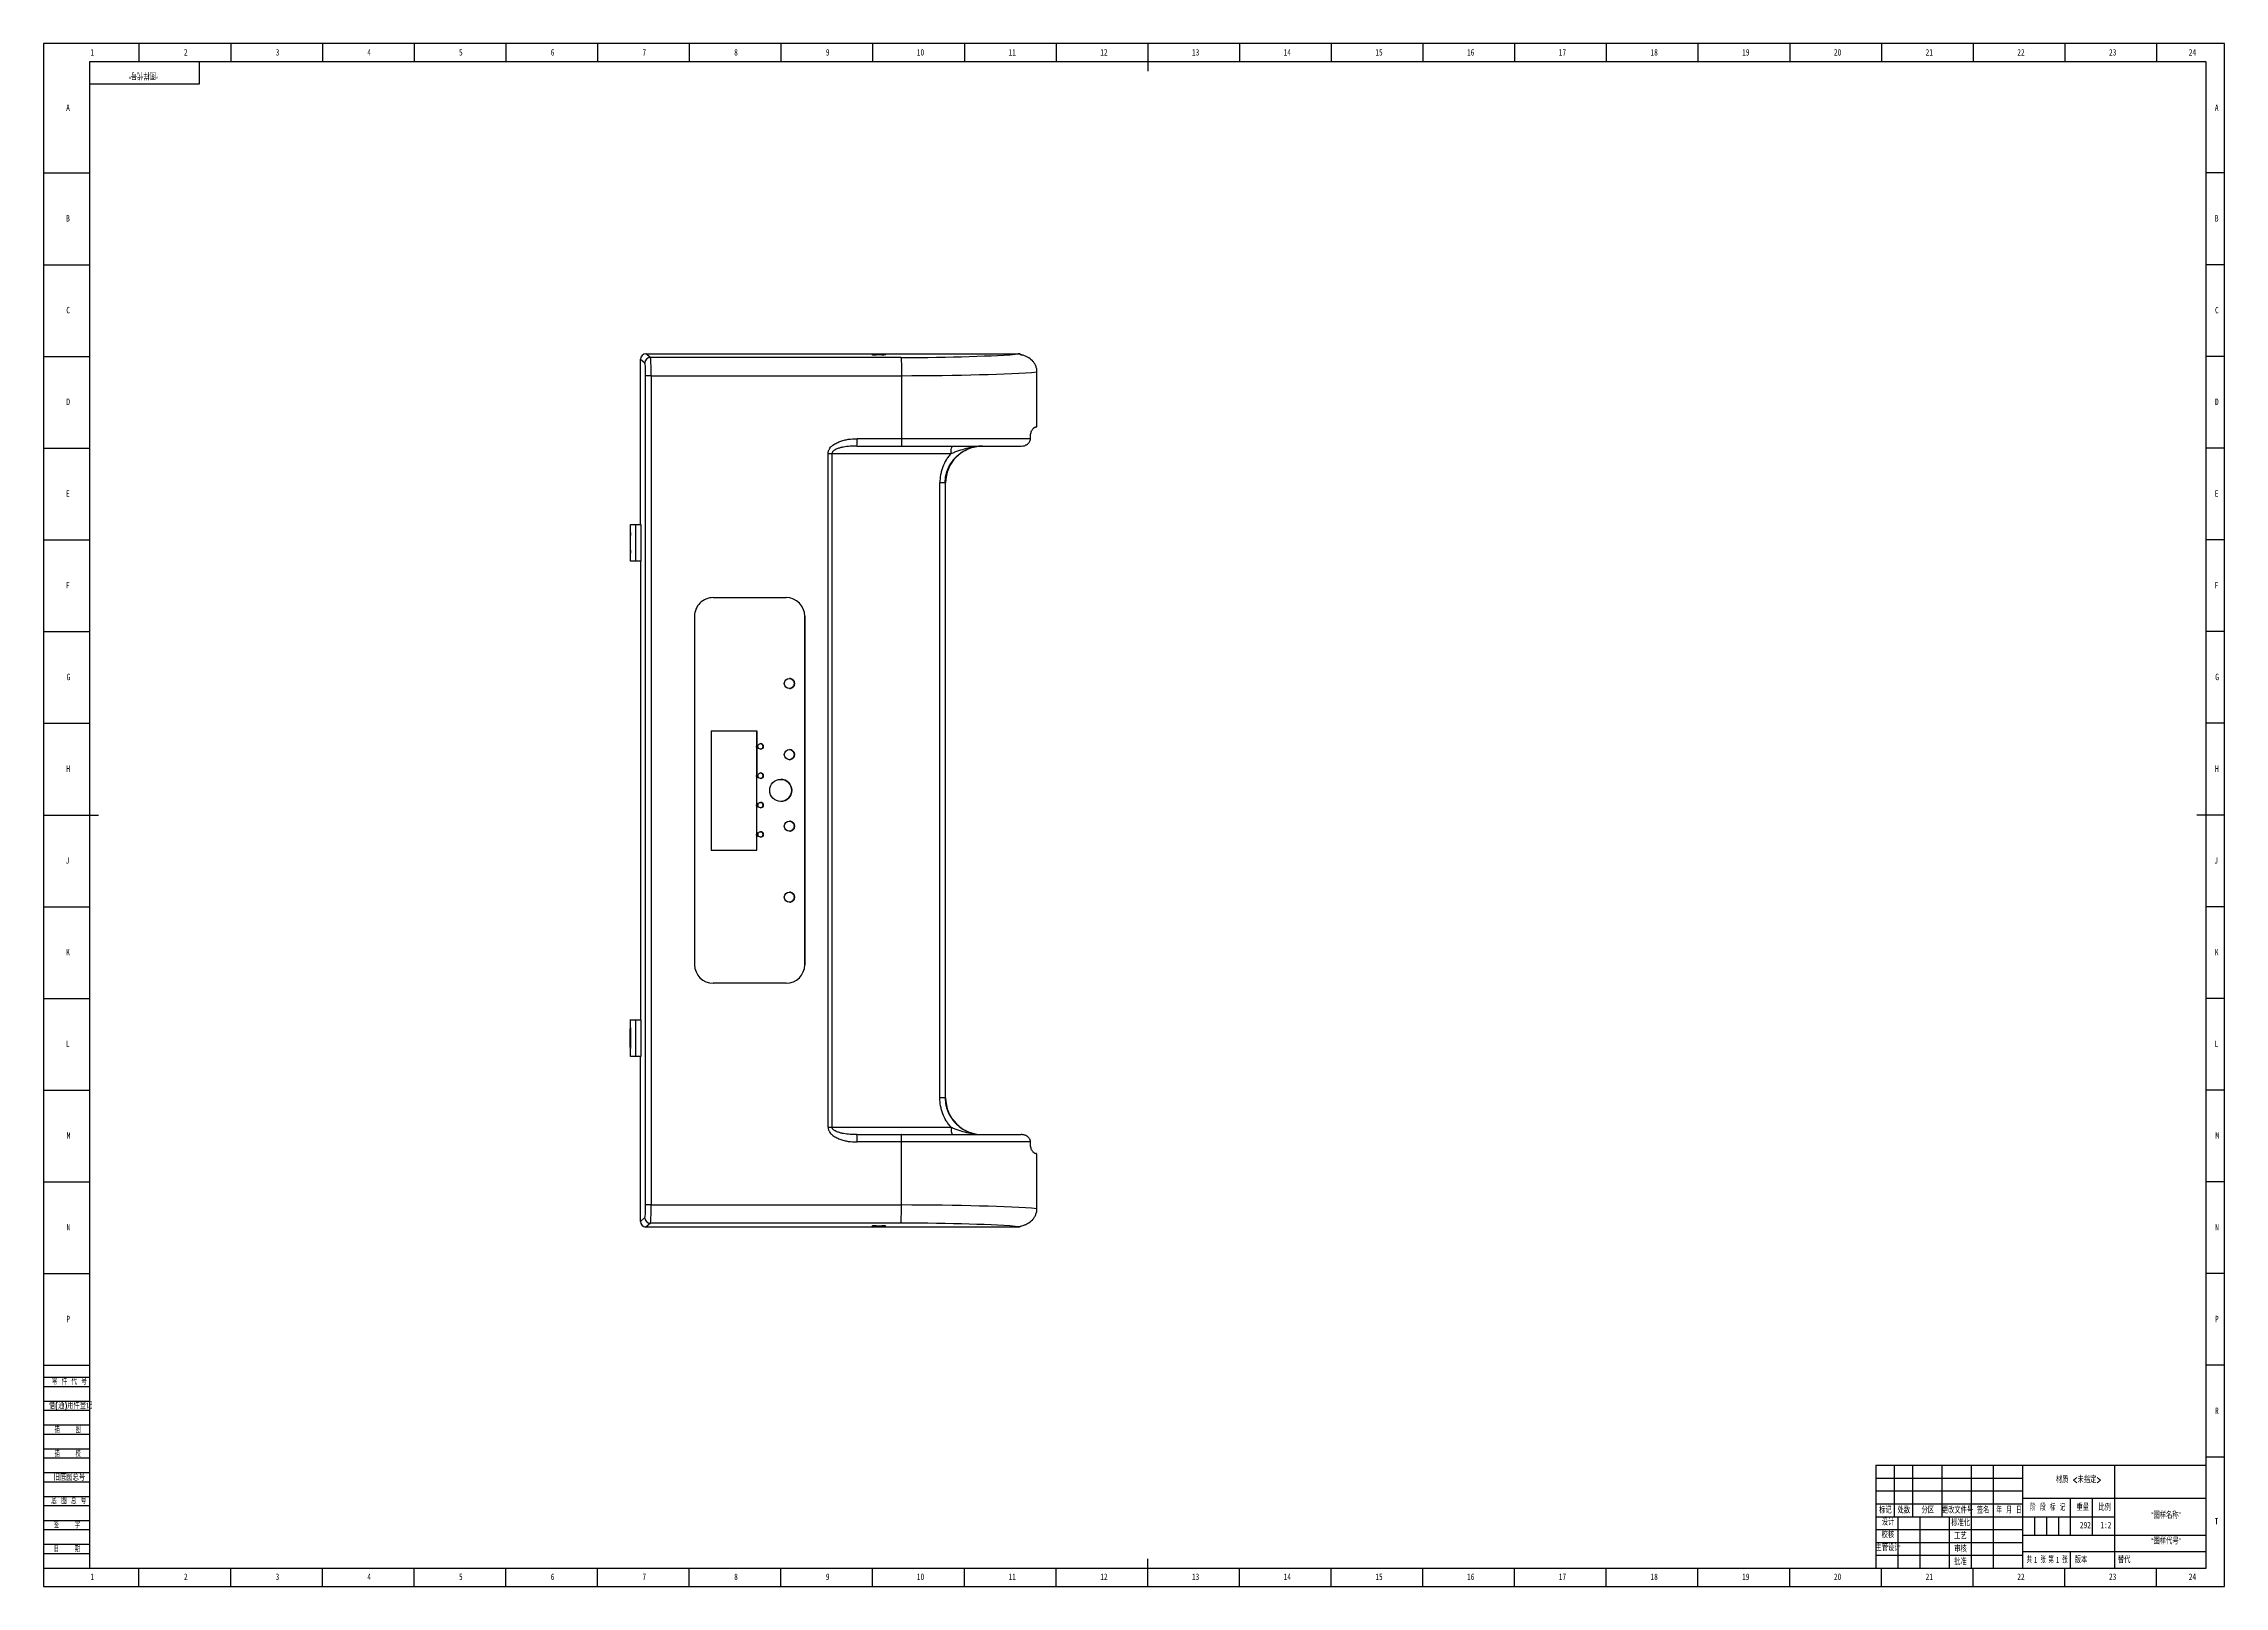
# Model space of a CAD drawing. Header units: millimetres. Extents: x 0 to 1189, y -727 to 841.
# Drawn here: x 0 to 1189, y 0 to 841 of the extents above; entities that cross this region are included whole.
import ezdxf

# ---------------------------------------------------------------- set-up
doc = ezdxf.new("R2010")
doc.units = ezdxf.units.MM
for name, color, linetype in [('10', 7, 'Continuous'), ('5', 7, 'Continuous'), ('9', 7, 'Continuous'), ('SLD-0', 7, 'Continuous')]:
    doc.layers.add(name, color=color, linetype=linetype)
doc.styles.add('SLDTEXTSTYLE0', font='TXT', dxfattribs={"width": 0.7, "bigfont": 'bigfont'})
doc.styles.add('SLDTEXTSTYLE1', font='TXT', dxfattribs={"width": 0.6, "bigfont": 'bigfont'})
doc.styles.add('SLDTEXTSTYLE2', font='TXT', dxfattribs={"width": 0.614286, "bigfont": 'bigfont'})
doc.styles.add('SLDTEXTSTYLE3', font='TXT', dxfattribs={"width": 0.62, "bigfont": 'bigfont'})
doc.styles.add('SLDTEXTSTYLE4', font='TXT', dxfattribs={"width": 0.566667, "bigfont": 'bigfont'})
doc.styles.add('SLDTEXTSTYLE5', font='TXT', dxfattribs={"width": 0.7})

msp = doc.modelspace()

# ---------------------------------------------------------------- linework, layer by layer
at = {"color": 7, "linetype": 'Continuous', "lineweight": 25}
for p, q in [((325.4, 578.9), (325.4, 668.9)), ((325.4, 668.9), (327.8, 666.9)), ((330.8, 669.9), (328.3, 671.9)), ((328.3, 671.9), (531.3, 671.9)), ((467.5, 669.9), (330.8, 669.9)), ((453.9, 671.6), (456.9, 671.6)), ((453.9, 671.6), (453.9, 671.4)), ((456.9, 671.4), (453.9, 671.4)), ((456.9, 671.6), (456.9, 671.4)), ((532.4, 671.9), (532.3, 671.9)), ((328.2, 207.9), (328.2, 659.9)), ((331.3, 659.9), (328.2, 659.9)), ((331.3, 659.9), (467.7, 659.9)), ((331.3, 659.9), (331.3, 207.9)), ((467.7, 659.9), (467.7, 625.6)), ((541.6, 632.9), (541.6, 661.9)), ((541.6, 632.9), (541.6, 661.9)), ((541.6, 661.9), (541.6, 661.9)), ((541.6, 632.9), (541.6, 632.9)), ((541.6, 632.9), (541.6, 632.9)), ((443.4, 621.6), (467.6, 621.6)), ((467.7, 625.6), (443.5, 625.6)), ((467.6, 621.6), (533, 621.6)), ((538.1, 625.6), (467.7, 625.6)), ((538.1, 625.6), (538.1, 626.9)), ((538.1, 625.6), (538.1, 626.9)), ((538.1, 626.9), (538.1, 626.9)), ((538.1, 625.6), (538.1, 625.6)), ((427.7, 617.6), (429.9, 617.6)), ((427.7, 250.3), (427.7, 617.6)), ((429.9, 250.3), (429.9, 617.6)), ((429.9, 617.6), (494.8, 617.6)), ((488.7, 266.3), (488.7, 601.6)), ((491.6, 601.6), (488.7, 601.6)), ((491.6, 601.6), (491.6, 266.3)), ((491.6, 601.6), (491.8, 601.6)), ((491.8, 266.3), (491.8, 601.6)), ((491.8, 266.3), (491.8, 601.6)), ((491.8, 601.6), (491.8, 601.6)), ((319.8, 573.9), (319.8, 563.9)), ((319.8, 572.4), (319.8, 565.4)), ((319.8, 572.4), (319.9, 572.4)), ((319.9, 558.9), (319.9, 578.9)), ((319.9, 578.9), (322.8, 578.9)), ((319.9, 578.9), (319.9, 578.9)), ((319.9, 565.4), (319.9, 572.4)), ((322.8, 558.9), (322.8, 578.9)), ((325.7, 578.9), (325.7, 558.9)), ((319.8, 565.4), (319.9, 565.4)), ((322.8, 558.9), (319.9, 558.9)), ((319.9, 558.9), (319.9, 558.9)), ((325.7, 558.9), (322.8, 558.9)), ((325.4, 558.9), (325.4, 433.4)), ((365, 539), (404.9, 539)), ((354.9, 528.9), (354.9, 338.9)), ((415, 338.9), (415, 528.9)), ((415, 528.9), (415, 338.9)), ((415, 528.9), (415, 528.9)), ((363.9, 466.4), (388.9, 466.4)), ((363.9, 466.4), (363.9, 401.4)), ((388.9, 401.4), (388.9, 466.4)), ((388.9, 466.4), (388.9, 459.1)), ((388.9, 456.8), (388.9, 459.1)), ((388.9, 456.8), (388.9, 443.1)), ((388.9, 440.8), (388.9, 443.1)), ((388.9, 427.1), (388.9, 440.8)), ((325.4, 433.4), (325.4, 308.9)), ((388.9, 424.8), (388.9, 427.1)), ((388.9, 411.1), (388.9, 424.8)), ((388.9, 408.8), (388.9, 411.1)), ((388.9, 401.4), (388.9, 408.8)), ((363.9, 401.4), (388.9, 401.4)), ((415, 338.9), (415, 338.9)), ((404.9, 328.8), (365, 328.8)), ((319.8, 293.9), (319.8, 303.9)), ((319.8, 295.4), (319.8, 302.4)), ((319.8, 302.4), (319.9, 302.4)), ((319.9, 288.9), (319.9, 308.9)), ((319.9, 308.9), (322.8, 308.9)), ((319.9, 308.9), (319.9, 308.9)), ((319.9, 302.4), (319.9, 295.4)), ((322.8, 288.9), (322.8, 308.9)), ((325.7, 308.9), (325.7, 288.9)), ((319.8, 295.4), (319.9, 295.4)), ((322.8, 288.9), (319.9, 288.9)), ((319.9, 288.9), (319.9, 288.9)), ((325.7, 288.9), (322.8, 288.9)), ((325.4, 198.9), (325.4, 288.9)), ((491.6, 266.3), (488.7, 266.3)), ((491.6, 266.3), (491.8, 266.3)), ((491.8, 266.3), (491.8, 266.3)), ((427.7, 250.3), (429.9, 250.3)), ((429.9, 250.3), (494.8, 250.3)), ((443.4, 246.3), (467.6, 246.3)), ((467.7, 242.3), (443.5, 242.3)), ((467.6, 246.3), (533, 246.3)), ((467.7, 207.9), (467.7, 242.3)), ((538.1, 242.3), (467.7, 242.3)), ((538.1, 240.9), (538.1, 242.3)), ((538.1, 240.9), (538.1, 242.3)), ((538.1, 242.3), (538.1, 242.3)), ((538.1, 240.9), (538.1, 240.9)), ((541.6, 206), (541.6, 235)), ((541.6, 206), (541.6, 235)), ((541.6, 235), (541.6, 235)), ((541.6, 235), (541.6, 235)), ((331.3, 207.9), (328.2, 207.9)), ((331.3, 207.9), (467.7, 207.9)), ((541.6, 206), (541.6, 206)), ((325.4, 198.9), (327.8, 201)), ((330.8, 198), (328.3, 195.9)), ((531.3, 195.9), (328.3, 195.9)), ((467.5, 198), (330.8, 198)), ((453.9, 196.5), (456.9, 196.5)), ((453.9, 196.5), (453.9, 196.3)), ((456.9, 196.3), (453.9, 196.3)), ((456.9, 196.5), (456.9, 196.3)), ((532.4, 196), (532.3, 196))]:
    msp.add_line(p, q, dxfattribs=at)
at = {"color": 7, "linetype": 'Continuous', "lineweight": 25, "flags": 128}
for points in [[(494.8, 617.6), (494.8, 618.4), (494.8, 619.2), (494.9, 619.8), (495, 620.4), (495.2, 620.9), (495.3, 621.3), (495.5, 621.5), (495.7, 621.6)], [(319.9, 572.4), (319.9, 573.3), (319.9, 573.9), (319.9, 574.4), (319.9, 574.5), (319.9, 574.4), (319.9, 573.9), (319.9, 573.3), (319.8, 572.4)], [(322.8, 578.9), (323.4, 578.9), (323.9, 578.9), (324.4, 578.9), (324.9, 578.9), (325.2, 578.9), (325.5, 578.9), (325.7, 578.9), (325.7, 578.9)], [(319.8, 565.4), (319.9, 564.6), (319.9, 564), (319.9, 563.5), (319.9, 563.3), (319.9, 563.5), (319.9, 564), (319.9, 564.6), (319.9, 565.4)], [(319.8, 302.4), (319.9, 303.2), (319.9, 303.9), (319.9, 304.4), (319.9, 304.5), (319.9, 304.4), (319.9, 303.9), (319.9, 303.2), (319.9, 302.4)], [(322.8, 308.9), (323.4, 308.9), (323.9, 308.9), (324.4, 308.9), (324.9, 308.9), (325.2, 308.9), (325.5, 308.9), (325.7, 308.9), (325.7, 308.9)], [(319.9, 295.4), (319.9, 294.6), (319.9, 294), (319.9, 293.5), (319.9, 293.3), (319.9, 293.5), (319.9, 294), (319.9, 294.6), (319.8, 295.4)], [(494.8, 250.3), (494.8, 249.5), (494.8, 248.7), (494.9, 248), (495, 247.4), (495.2, 246.9), (495.3, 246.6), (495.5, 246.3), (495.7, 246.3)]]:
    msp.add_lwpolyline(points, dxfattribs=at)
at = {"color": 7, "linetype": 'Continuous', "lineweight": 25}
for centre, radius in [((406.6, 492.2), 2.75), ((390.9, 457.9), 1.5), ((406.6, 453.4), 2.75), ((390.9, 441.9), 1.5), ((401.9, 433.9), 6), ((390.9, 425.9), 1.5), ((406.6, 414.4), 2.75), ((390.9, 409.9), 1.5), ((406.6, 375.7), 2.75)]:
    msp.add_circle(centre, radius, dxfattribs=at)
for centre, radius, start, end in [((330.8, 666.9), 3.01, 90.2082, 179.7954), ((541, 632.1), 0.175, 270.2922, 7.7424), ((355.3, 624.6), 88.2, 358.0505, 0.6496), ((430, 575.2), 110.2, 178.0504, 180.6497), ((430, 562.7), 110.2, 179.3503, 181.9496), ((365, 528.9), 10.1, 90.0018, 180.0018), ((404.9, 528.9), 10.1, 359.9982, 89.9982), ((404.9, 528.9), 10.1, 359.9982, 89.9982), ((406.6, 492.2), 2.75, 359.998, 89.9983), ((406.6, 492.2), 2.75, 270.0014, 0.0023), ((390.8, 457.9), 2.3, 147.4001, 212.5999), ((390.9, 457.9), 2.3, 150.4099, 209.5901), ((390.8, 457.9), 1.5, 359.9982, 88.4378), ((390.8, 457.9), 1.5, 271.5622, 0.0018), ((406.6, 453.4), 2.75, 359.998, 89.9983), ((406.6, 453.4), 2.75, 270.0014, 0.0023), ((390.8, 441.9), 2.3, 147.4001, 212.5999), ((390.9, 441.9), 2.3, 150.4099, 209.5901), ((390.8, 441.9), 1.5, 359.9982, 88.4378), ((390.8, 441.9), 1.5, 271.5622, 0.0018), ((401.9, 433.9), 6, 270.0028, 89.9972), ((390.8, 425.9), 2.3, 147.4001, 212.5999), ((390.9, 425.9), 2.3, 150.4099, 209.5901), ((390.8, 425.9), 1.5, 359.9982, 88.4379), ((390.8, 425.9), 1.5, 271.5621, 0.0018), ((406.6, 414.4), 2.75, 359.9977, 89.9986), ((390.8, 409.9), 2.3, 147.4001, 212.5999), ((390.9, 409.9), 2.3, 150.4099, 209.5901), ((390.8, 409.9), 1.5, 359.9982, 88.4379), ((390.8, 409.9), 1.5, 271.5621, 0.0018), ((406.6, 414.4), 2.75, 270.0017, 0.002), ((406.6, 375.7), 2.75, 359.9977, 89.9986), ((406.6, 375.7), 2.75, 270.0017, 0.002), ((365, 338.9), 10.1, 179.9982, 269.9982), ((404.9, 338.9), 10.1, 270.0018, 0.0018), ((404.9, 338.9), 10.1, 270.0018, 0.0018), ((430, 305.2), 110.2, 178.0504, 180.6497), ((430, 292.7), 110.2, 179.3503, 181.9496), ((355.3, 243.3), 88.2, 359.3504, 1.9495), ((541, 235.8), 0.175, 352.2576, 89.7078), ((330.8, 201), 3.01, 180.2046, 269.7918)]:
    msp.add_arc(centre, radius, start, end, dxfattribs=at)
for centre, major_axis, ratio, start_param, end_param in [((328.4, 668.9), (-2.1, 2.15), 0.997264, 5.510902, 7.078959), ((327.8, 659.9), (0, 7), 0.063749, 4.712389, 6.230825), ((330.8, 659.9), (0, 10), 0.048027, 4.712389, 6.230825), ((453.9, 671.5), (2.25, 0), 0.052404, 1.582172, 4.723765), ((456.9, 671.5), (2.25, 0), 0.052404, 4.723765, 7.865358), ((465.4, 674), (78.5, 0), 0.052404, 4.738986, 5.734938), ((531.3, 671.9), (1, -0.001), 0.052404, 0.011376, 1.582172), ((465.4, 664.1), (88.5, 0), 0.046482, 4.738979, 5.750811), ((511.9, 601.6), (20.1, 0), 0.996626, 1.570796, 3.141593), ((511.9, 266.3), (20.1, 0), 0.996626, 3.141593, 4.712389), ((327.8, 207.9), (0, 7), 0.063749, 3.193953, 4.712389), ((330.8, 207.9), (0, 10), 0.048027, 3.193953, 4.712389), ((465.4, 203.8), (88.5, 0), 0.046482, 0.532374, 1.544206), ((328.4, 198.9), (2.1, 2.15), 0.997264, 2.345819, 3.913876), ((453.9, 196.4), (2.25, 0), 0.052404, 1.55942, 4.701013), ((456.9, 196.4), (2.25, 0), 0.052404, 4.701013, 7.842606), ((465.4, 193.9), (78.5, 0), 0.052404, 0.548247, 1.544199), ((531.3, 196), (1, 0.001), 0.052404, 4.701013, 6.271809)]:
    msp.add_ellipse(centre, major_axis=major_axis, ratio=ratio, start_param=start_param, end_param=end_param, dxfattribs=at)
for points, knots in [([(467.5, 669.9), (467.5, 669.9), (467.5, 669.6), (467.6, 668.5), (467.6, 667.7), (467.7, 665.9), (467.7, 664.8), (467.7, 662.5), (467.7, 661.2), (467.7, 659.9)], [0, 0, 0, 0, 0.25, 0.25, 0.5, 0.5, 0.75, 0.75, 1, 1, 1, 1]), ([(532.4, 671.6), (532.4, 671.6), (532.5, 671.6), (532.7, 671.5), (532.8, 671.5), (533, 671.4), (533.1, 671.4), (533.2, 671.3)], [0, 0, 0, 0, 0.5, 0.5, 0.75, 0.75, 1, 1, 1, 1]), ([(541.6, 661.9), (541.6, 662.5), (541.6, 663.1), (541.4, 663.9), (541.3, 664.2), (541.1, 664.7), (541.1, 665), (540.7, 665.8), (540.5, 666.3), (539.8, 667.2), (539.5, 667.7), (538.3, 668.9), (537.4, 669.6), (535.9, 670.4), (535.4, 670.6), (534.3, 671), (533.7, 671.2), (533.2, 671.3)], [0, 0, 0, 0, 0.125, 0.125, 0.1875, 0.1875, 0.25, 0.25, 0.375, 0.375, 0.5, 0.5, 0.75, 0.75, 0.875, 0.875, 1, 1, 1, 1]), ([(538.1, 626.9), (538.1, 627.3), (538.1, 627.6), (538.2, 628.3), (538.3, 628.7), (538.4, 629.3), (538.6, 629.6), (538.8, 630.1), (539, 630.4), (539.3, 630.8), (539.4, 631), (539.8, 631.4), (539.9, 631.5), (540.3, 631.8), (540.5, 631.9), (540.8, 632), (541, 632.1), (541.2, 632.1)], [0, 0, 0, 0, 0.125, 0.125, 0.25, 0.25, 0.375, 0.375, 0.5, 0.5, 0.625, 0.625, 0.75, 0.75, 0.875, 0.875, 1, 1, 1, 1]), ([(541, 631.9), (540.7, 631.8), (540.2, 631.7), (539.8, 631.3), (539.6, 631.2)], [0, 0, 0, 0, 0.709528, 1, 1, 1, 1]), ([(541, 631.9), (541.1, 631.9), (541.2, 632), (541.4, 632.1), (541.6, 632.4), (541.6, 632.7), (541.6, 632.8), (541.6, 632.9)], [0, 0, 0, 0, 0.1218826, 0.3716398, 0.6472132, 0.8749751, 1, 1, 1, 1]), ([(541.2, 632.1), (541.2, 632.1), (541.3, 632.1), (541.4, 632.2), (541.4, 632.3), (541.5, 632.4), (541.5, 632.5), (541.6, 632.7), (541.6, 632.8), (541.6, 632.9)], [0, 0, 0, 0, 0.25, 0.25, 0.5, 0.5, 0.75, 0.75, 1, 1, 1, 1]), ([(427.7, 617.6), (427.7, 617.8), (427.7, 618), (427.8, 618.4), (427.8, 618.6), (427.9, 619), (428, 619.2), (428.2, 619.6), (428.3, 619.8), (428.6, 620.3), (428.8, 620.6), (429.2, 621.1), (429.3, 621.2), (429.6, 621.5), (429.8, 621.6), (430.5, 622.3), (431.2, 622.7), (432.2, 623.3), (432.6, 623.5), (433.3, 623.8), (433.7, 624), (434.8, 624.4), (435.6, 624.6), (437.2, 625), (437.9, 625.2), (440.3, 625.5), (441.9, 625.6), (443.5, 625.6)], [0, 0, 0, 0, 0.03125, 0.03125, 0.0625, 0.0625, 0.09375, 0.09375, 0.125, 0.125, 0.1875, 0.1875, 0.21875, 0.21875, 0.25, 0.25, 0.375, 0.375, 0.4375, 0.4375, 0.5, 0.5, 0.625, 0.625, 0.75, 0.75, 1, 1, 1, 1]), ([(443.4, 621.6), (442.2, 621.6), (441, 621.6), (438.5, 621.4), (437.3, 621.3), (435.5, 620.9), (434.9, 620.8), (433.7, 620.5), (433.1, 620.3), (432.2, 619.9), (431.9, 619.8), (431.4, 619.5), (431.1, 619.4), (430.7, 619.1), (430.6, 619), (430.4, 618.8), (430.3, 618.6), (430.1, 618.4), (430, 618.2), (429.9, 617.9), (429.9, 617.8), (429.9, 617.6)], [0, 0, 0, 0, 0.25, 0.25, 0.5, 0.5, 0.625, 0.625, 0.75, 0.75, 0.8125, 0.8125, 0.875, 0.875, 0.90625, 0.90625, 0.9375, 0.9375, 0.96875, 0.96875, 1, 1, 1, 1]), ([(467.7, 625.6), (467.7, 625.4), (467.7, 625.1), (467.7, 624.6), (467.7, 624.3), (467.7, 623.8), (467.7, 623.6), (467.7, 623.2), (467.7, 623), (467.7, 622.6), (467.7, 622.4), (467.7, 622.2), (467.7, 622), (467.7, 621.8), (467.7, 621.8), (467.7, 621.6), (467.7, 621.6), (467.6, 621.6)], [0, 0, 0, 0, 0.125, 0.125, 0.25, 0.25, 0.375, 0.375, 0.5, 0.5, 0.625, 0.625, 0.75, 0.75, 0.875, 0.875, 1, 1, 1, 1]), ([(491.6, 601.6), (491.6, 603), (491.7, 604.3), (492.1, 606.3), (492.3, 606.9), (492.7, 608.2), (493, 608.8), (493.7, 610.6), (494.4, 611.8), (495.5, 613.4), (495.9, 613.9), (496.8, 614.9), (497.2, 615.4), (498.6, 616.8), (499.6, 617.6), (501.8, 619), (503, 619.6), (504.8, 620.4), (505.4, 620.6), (506.6, 621), (507.3, 621.1), (509.2, 621.5), (510.5, 621.6), (511.8, 621.6)], [0, 0, 0, 0, 0.125, 0.125, 0.1875, 0.1875, 0.25, 0.25, 0.375, 0.375, 0.4375, 0.4375, 0.5, 0.5, 0.625, 0.625, 0.75, 0.75, 0.8125, 0.8125, 0.875, 0.875, 1, 1, 1, 1]), ([(494.8, 617.6), (495.5, 617.9), (496.2, 618.1), (497.6, 618.7), (498.3, 618.9), (500.4, 619.6), (501.8, 620.1), (504.6, 620.8), (506.1, 621.1), (508.2, 621.4), (508.9, 621.5), (510, 621.6), (510.4, 621.6), (511.1, 621.6), (511.5, 621.6), (511.8, 621.6)], [0, 0, 0, 0, 0.125, 0.125, 0.25, 0.25, 0.5, 0.5, 0.75, 0.75, 0.875, 0.875, 0.9375, 0.9375, 1, 1, 1, 1]), ([(533, 621.6), (533.6, 621.6), (534.2, 621.7), (535, 621.9), (535.3, 622.1), (535.8, 622.3), (536.1, 622.4), (536.6, 622.8), (536.8, 623), (537.2, 623.4), (537.4, 623.7), (537.7, 624.2), (537.8, 624.4), (538, 625), (538.1, 625.3), (538.1, 625.6)], [0, 0, 0, 0, 0.25, 0.25, 0.375, 0.375, 0.5, 0.5, 0.625, 0.625, 0.75, 0.75, 0.875, 0.875, 1, 1, 1, 1]), ([(494.8, 617.6), (494.3, 617.1), (493.8, 616.5), (492.9, 615.3), (492.5, 614.7), (491.4, 612.9), (490.8, 611.6), (490.1, 609.9), (490, 609.5), (489.8, 608.8), (489.7, 608.5), (489.4, 607.4), (489.2, 606.7), (488.8, 604.6), (488.7, 603.1), (488.7, 601.6)], [0, 0, 0, 0, 0.125, 0.125, 0.25, 0.25, 0.5, 0.5, 0.5625, 0.5625, 0.625, 0.625, 0.75, 0.75, 1, 1, 1, 1]), ([(494.8, 250.3), (494.3, 250.8), (493.8, 251.4), (492.9, 252.6), (492.5, 253.2), (491.4, 255), (490.8, 256.3), (490.1, 258), (490, 258.4), (489.8, 259.1), (489.7, 259.4), (489.4, 260.5), (489.2, 261.2), (488.8, 263.3), (488.7, 264.8), (488.7, 266.3)], [0, 0, 0, 0, 0.125, 0.125, 0.25, 0.25, 0.5, 0.5, 0.5625, 0.5625, 0.625, 0.625, 0.75, 0.75, 1, 1, 1, 1]), ([(491.6, 266.3), (491.6, 264.9), (491.7, 263.6), (492.1, 261.6), (492.3, 261), (492.7, 259.7), (493, 259.1), (493.7, 257.3), (494.4, 256.1), (495.5, 254.5), (495.9, 253.9), (496.8, 252.9), (497.2, 252.5), (498.6, 251.1), (499.6, 250.3), (501.8, 248.9), (503, 248.3), (504.8, 247.5), (505.4, 247.3), (506.6, 246.9), (507.3, 246.8), (509.2, 246.4), (510.5, 246.3), (511.8, 246.3)], [0, 0, 0, 0, 0.125, 0.125, 0.1875, 0.1875, 0.25, 0.25, 0.375, 0.375, 0.4375, 0.4375, 0.5, 0.5, 0.625, 0.625, 0.75, 0.75, 0.8125, 0.8125, 0.875, 0.875, 1, 1, 1, 1]), ([(427.7, 250.3), (427.7, 250.1), (427.7, 249.9), (427.8, 249.5), (427.8, 249.3), (427.9, 248.9), (428, 248.7), (428.2, 248.3), (428.3, 248.1), (428.6, 247.6), (428.8, 247.3), (429.2, 246.8), (429.3, 246.7), (429.6, 246.4), (429.8, 246.2), (430.5, 245.6), (431.2, 245.2), (432.2, 244.6), (432.6, 244.4), (433.3, 244.1), (433.7, 243.9), (434.8, 243.5), (435.6, 243.3), (437.2, 242.9), (437.9, 242.7), (440.3, 242.4), (441.9, 242.3), (443.5, 242.3)], [0, 0, 0, 0, 0.03125, 0.03125, 0.0625, 0.0625, 0.09375, 0.09375, 0.125, 0.125, 0.1875, 0.1875, 0.21875, 0.21875, 0.25, 0.25, 0.375, 0.375, 0.4375, 0.4375, 0.5, 0.5, 0.625, 0.625, 0.75, 0.75, 1, 1, 1, 1]), ([(443.4, 246.3), (442.2, 246.3), (441, 246.3), (438.5, 246.5), (437.3, 246.6), (435.5, 247), (434.9, 247.1), (433.7, 247.4), (433.1, 247.6), (432.2, 248), (431.9, 248.1), (431.4, 248.4), (431.1, 248.5), (430.7, 248.8), (430.6, 248.9), (430.4, 249.1), (430.3, 249.2), (430.1, 249.5), (430, 249.6), (429.9, 249.9), (429.9, 250.1), (429.9, 250.3)], [0, 0, 0, 0, 0.25, 0.25, 0.5, 0.5, 0.625, 0.625, 0.75, 0.75, 0.8125, 0.8125, 0.875, 0.875, 0.90625, 0.90625, 0.9375, 0.9375, 0.96875, 0.96875, 1, 1, 1, 1]), ([(494.8, 250.3), (495.5, 250), (496.2, 249.7), (497.6, 249.2), (498.3, 249), (500.4, 248.2), (501.8, 247.8), (504.6, 247.1), (506.1, 246.8), (508.2, 246.5), (508.9, 246.4), (510, 246.3), (510.4, 246.3), (511.1, 246.3), (511.5, 246.3), (511.8, 246.3)], [0, 0, 0, 0, 0.125, 0.125, 0.25, 0.25, 0.5, 0.5, 0.75, 0.75, 0.875, 0.875, 0.9375, 0.9375, 1, 1, 1, 1]), ([(467.7, 242.3), (467.7, 242.5), (467.7, 242.8), (467.7, 243.3), (467.7, 243.6), (467.7, 244), (467.7, 244.3), (467.7, 244.7), (467.7, 244.9), (467.7, 245.3), (467.7, 245.4), (467.7, 245.7), (467.7, 245.9), (467.7, 246.1), (467.7, 246.1), (467.7, 246.2), (467.7, 246.3), (467.6, 246.3)], [0, 0, 0, 0, 0.125, 0.125, 0.25, 0.25, 0.375, 0.375, 0.5, 0.5, 0.625, 0.625, 0.75, 0.75, 0.875, 0.875, 1, 1, 1, 1]), ([(538.1, 242.3), (538.1, 242.6), (538, 242.9), (537.9, 243.3), (537.8, 243.4), (537.7, 243.7), (537.7, 243.8), (537.4, 244.2), (537.2, 244.5), (536.8, 244.9), (536.6, 245.1), (535.9, 245.6), (535.3, 245.9), (534.5, 246.1), (534.2, 246.2), (533.6, 246.2), (533.3, 246.3), (533, 246.3)], [0, 0, 0, 0, 0.125, 0.125, 0.1875, 0.1875, 0.25, 0.25, 0.375, 0.375, 0.5, 0.5, 0.75, 0.75, 0.875, 0.875, 1, 1, 1, 1]), ([(541.2, 235.8), (541, 235.8), (540.8, 235.9), (540.5, 236), (540.3, 236.1), (539.9, 236.4), (539.8, 236.5), (539.4, 236.9), (539.3, 237.1), (539, 237.5), (538.8, 237.8), (538.6, 238.3), (538.4, 238.6), (538.3, 239.2), (538.2, 239.6), (538.1, 240.2), (538.1, 240.6), (538.1, 240.9)], [0, 0, 0, 0, 0.125, 0.125, 0.25, 0.25, 0.375, 0.375, 0.5, 0.5, 0.625, 0.625, 0.75, 0.75, 0.875, 0.875, 1, 1, 1, 1]), ([(539.6, 236.7), (539.8, 236.6), (540.2, 236.2), (540.7, 236.1), (541, 236)], [0, 0, 0, 0, 0.290472, 1, 1, 1, 1]), ([(541.6, 235), (541.6, 235), (541.6, 235.1), (541.6, 235.4), (541.5, 235.7), (541.3, 235.9), (541.1, 236), (541, 236), (541, 236)], [0, 0, 0, 0, 0.048578, 0.259047, 0.479721, 0.733187, 0.969354, 1, 1, 1, 1]), ([(541.6, 235), (541.6, 235.1), (541.6, 235.2), (541.5, 235.4), (541.5, 235.5), (541.4, 235.7), (541.3, 235.8), (541.2, 235.8)], [0, 0, 0, 0, 0.25, 0.25, 0.5, 0.5, 1, 1, 1, 1]), ([(467.5, 198), (467.5, 198), (467.5, 198.3), (467.6, 199.4), (467.6, 200.1), (467.6, 202), (467.7, 203.1), (467.7, 205.4), (467.7, 206.7), (467.7, 207.9)], [0, 0, 0, 0, 0.25, 0.25, 0.5, 0.5, 0.75, 0.75, 1, 1, 1, 1]), ([(533.2, 196.6), (533.7, 196.7), (534.3, 196.8), (535.3, 197.2), (535.9, 197.5), (537.4, 198.3), (538.3, 199), (539.5, 200.2), (539.8, 200.6), (540.4, 201.6), (540.7, 202.1), (541, 202.9), (541.1, 203.1), (541.3, 203.7), (541.4, 204), (541.6, 204.8), (541.6, 205.4), (541.6, 206)], [0, 0, 0, 0, 0.125, 0.125, 0.25, 0.25, 0.5, 0.5, 0.625, 0.625, 0.75, 0.75, 0.8125, 0.8125, 0.875, 0.875, 1, 1, 1, 1]), ([(532.4, 196.2), (532.4, 196.3), (532.5, 196.3), (532.7, 196.4), (532.8, 196.4), (533, 196.5), (533.1, 196.5), (533.2, 196.6)], [0, 0, 0, 0, 0.5, 0.5, 0.75, 0.75, 1, 1, 1, 1])]:
    msp.add_open_spline(points, degree=3, knots=knots, dxfattribs=at)
for points in [[(532.4, 671.6), (532.4, 671.7), (532.4, 671.8), (532.4, 671.9)], [(532.4, 196.2), (532.4, 196.1), (532.4, 196.1), (532.4, 196)]]:
    msp.add_open_spline(points, degree=3, dxfattribs=at)
at = {"layer": '5', "color": 7}
for p, q in [((1189, 841), (0, 841)), ((0, 841), (0, 0)), ((1189, 0), (1189, 841)), ((0, 114), (25, 114)), ((0, 109), (25, 109)), ((0, 101), (25, 101)), ((0, 96), (25, 96)), ((0, 88), (25, 88)), ((0, 83), (25, 83)), ((0, 75), (25, 75)), ((0, 70), (25, 70)), ((0, 62), (25, 62)), ((0, 57), (25, 57)), ((0, 49), (25, 49)), ((999, 59), (1079, 59)), ((999, 52), (1079, 52)), ((0, 44), (25, 44)), ((0, 36), (25, 36)), ((1085.5, 38), (1085.5, 28)), ((1092, 38), (1092, 28)), ((1098.5, 38), (1098.5, 28)), ((0, 31), (25, 31)), ((0, 23), (25, 23)), ((0, 18), (25, 18)), ((0, 0), (1189, 0))]:
    msp.add_line(p, q, dxfattribs=at)
at = {"layer": '5'}
for p, q in [((52, 841), (52, 831.1)), ((102, 841), (102, 831.1)), ((152, 841), (152, 831.1)), ((202, 841), (202, 831.1)), ((252, 841), (252, 831.1)), ((302, 841), (302, 831.1)), ((352, 841), (352, 831.1)), ((402, 841), (402, 831.1)), ((452, 841), (452, 831.1)), ((502, 841), (502, 831.1)), ((552, 841), (552, 831.1)), ((652, 841), (652, 831.1)), ((702, 841), (702, 831.1)), ((752, 841), (752, 831.1)), ((802, 841), (802, 831.1)), ((852, 841), (852, 831.1)), ((902, 841), (902, 831.1)), ((952, 841), (952, 831.1)), ((1002, 841), (1002, 831.1)), ((1052, 841), (1052, 831.1)), ((1102, 841), (1102, 831.1)), ((1152, 841), (1152, 831.1)), ((0, 770.5), (25, 770.5)), ((1189, 770.5), (1179, 770.5)), ((0, 720.5), (25, 720.5)), ((1189, 720.5), (1179, 720.5)), ((0, 670.5), (25, 670.5)), ((1189, 670.5), (1179, 670.5)), ((0, 620.5), (25, 620.5)), ((1189, 620.5), (1179, 620.5)), ((0, 570.5), (25, 570.5)), ((1189, 570.5), (1179, 570.5)), ((0, 520.5), (25, 520.5)), ((1189, 520.5), (1179, 520.5)), ((0, 470.5), (25, 470.5)), ((1189, 470.5), (1179, 470.5)), ((0, 370.5), (25, 370.5)), ((1189, 370.5), (1179, 370.5)), ((0, 320.5), (25, 320.5)), ((1189, 320.5), (1179, 320.5)), ((0, 270.5), (25, 270.5)), ((1189, 270.5), (1179, 270.5)), ((0, 220.5), (25, 220.5)), ((1189, 220.5), (1179, 220.5)), ((0, 170.5), (25, 170.5)), ((1189, 170.5), (1179, 170.5)), ((0, 120.5), (25, 120.5)), ((1189, 120.5), (1179, 120.5)), ((1189, 70.5), (1179, 70.5)), ((52, 0), (52, 10)), ((102, 0), (102, 10)), ((152, 0), (152, 10)), ((202, 0), (202, 10)), ((252, 0), (252, 10)), ((302, 0), (302, 10)), ((352, 0), (352, 10)), ((402, 0), (402, 10)), ((452, 0), (452, 10)), ((502, 0), (502, 10)), ((552, 0), (552, 10)), ((652, 0), (652, 10)), ((702, 0), (702, 10)), ((752, 0), (752, 10)), ((802, 0), (802, 10)), ((852, 0), (852, 10)), ((902, 0), (902, 10)), ((952, 0), (952, 10)), ((1002, 0), (1002, 10)), ((1052, 0), (1052, 10)), ((1102, 0), (1102, 10)), ((1152, 0), (1152, 10))]:
    msp.add_line(p, q, dxfattribs=at)
at = {"layer": '5', "lineweight": 25}
for p, q in [((602, 841), (602, 826)), ((0, 420.5), (30, 420.5)), ((1189, 420.5), (1174, 420.5)), ((602, 0), (602, 15)), ((1105, 19), (1105, 10))]:
    msp.add_line(p, q, dxfattribs=at)
at = {"layer": '5', "color": 7, "lineweight": 25}
for p, q in [((1179, 831.1), (25, 831.1)), ((25, 831.1), (25, 10)), ((85, 819), (85, 831)), ((1179, 10), (1179, 831.1)), ((25, 819), (85, 819)), ((999, 66), (1179, 66)), ((999, 66), (999, 10)), ((1009, 66), (1009, 38)), ((1019, 66), (1019, 38)), ((1035, 66), (1035, 38)), ((1051, 66), (1051, 10)), ((1063, 66), (1063, 10)), ((1079, 66), (1079, 10)), ((1129, 66), (1129, 38)), ((1079, 48), (1179, 48)), ((1105, 48), (1105, 28)), ((1117, 48), (1117, 28)), ((999, 45), (1079, 45)), ((999, 38), (1129, 38)), ((1011, 38), (1011, 10)), ((1023, 38), (1023, 10)), ((1039, 38), (1039, 10)), ((1129, 38), (1129, 10)), ((999, 31), (1079, 31)), ((999, 24), (1079, 24)), ((1079, 28), (1179, 28)), ((999, 17), (1079, 17)), ((1079, 19), (1179, 19)), ((0, 10), (1179, 10))]:
    msp.add_line(p, q, dxfattribs=at)

# ---------------------------------------------------------------- texts
at = {"layer": '10', "char_height": 3.5}
for s, insert, attachment_point, style in [('1', (26.5, 838), 2, 'SLDTEXTSTYLE5'), ('2', (77.5, 838), 2, 'SLDTEXTSTYLE5'), ('3', (127.5, 838), 2, 'SLDTEXTSTYLE5'), ('4', (177.5, 838), 2, 'SLDTEXTSTYLE5'), ('5', (227.5, 838), 2, 'SLDTEXTSTYLE5'), ('6', (277.5, 838), 2, 'SLDTEXTSTYLE5'), ('7', (327.5, 838), 2, 'SLDTEXTSTYLE5'), ('8', (377.5, 838), 2, 'SLDTEXTSTYLE5'), ('9', (427.5, 838), 2, 'SLDTEXTSTYLE5'), ('10', (478.1, 838), 2, 'SLDTEXTSTYLE5'), ('11', (528.1, 838), 2, 'SLDTEXTSTYLE5'), ('12', (578.1, 838), 2, 'SLDTEXTSTYLE5'), ('13', (628.1, 838), 2, 'SLDTEXTSTYLE5'), ('14', (678.1, 838), 2, 'SLDTEXTSTYLE5'), ('15', (728.1, 838), 2, 'SLDTEXTSTYLE5'), ('16', (778.1, 838), 2, 'SLDTEXTSTYLE5'), ('17', (828.1, 838), 2, 'SLDTEXTSTYLE5'), ('18', (878.1, 838), 2, 'SLDTEXTSTYLE5'), ('19', (928.1, 838), 2, 'SLDTEXTSTYLE5'), ('20', (978.1, 838), 2, 'SLDTEXTSTYLE5'), ('21', (1028.1, 838), 2, 'SLDTEXTSTYLE5'), ('22', (1078.1, 838), 2, 'SLDTEXTSTYLE5'), ('23', (1128.1, 838), 2, 'SLDTEXTSTYLE5'), ('24', (1171.6, 838), 2, 'SLDTEXTSTYLE5'), ('A', (13.3, 807.8), 2, 'SLDTEXTSTYLE5'), ('A', (1184.8, 807.8), 2, 'SLDTEXTSTYLE5'), ('B', (13.3, 747.5), 2, 'SLDTEXTSTYLE5'), ('B', (1184.8, 747.5), 2, 'SLDTEXTSTYLE5'), ('C', (13.4, 697.5), 2, 'SLDTEXTSTYLE5'), ('C', (1184.9, 697.5), 2, 'SLDTEXTSTYLE5'), ('D', (13.4, 647.5), 2, 'SLDTEXTSTYLE5'), ('D', (1184.9, 647.5), 2, 'SLDTEXTSTYLE5'), ('E', (13.3, 597.5), 2, 'SLDTEXTSTYLE5'), ('E', (1184.8, 597.5), 2, 'SLDTEXTSTYLE5'), ('F', (13.2, 547.5), 2, 'SLDTEXTSTYLE5'), ('F', (1184.7, 547.5), 2, 'SLDTEXTSTYLE5'), ('G', (13.5, 497.5), 2, 'SLDTEXTSTYLE5'), ('G', (1185, 497.5), 2, 'SLDTEXTSTYLE5'), ('H', (13.4, 447.5), 2, 'SLDTEXTSTYLE5'), ('H', (1184.9, 447.5), 2, 'SLDTEXTSTYLE5'), ('J', (13, 397.5), 2, 'SLDTEXTSTYLE5'), ('J', (1184.5, 397.5), 2, 'SLDTEXTSTYLE5'), ('K', (13.3, 347.5), 2, 'SLDTEXTSTYLE5'), ('K', (1184.8, 347.5), 2, 'SLDTEXTSTYLE5'), ('L', (13.2, 297.5), 2, 'SLDTEXTSTYLE5'), ('L', (1184.7, 297.5), 2, 'SLDTEXTSTYLE5'), ('M', (13.6, 247.5), 2, 'SLDTEXTSTYLE5'), ('M', (1185.1, 247.5), 2, 'SLDTEXTSTYLE5'), ('N', (13.5, 197.5), 2, 'SLDTEXTSTYLE5'), ('N', (1185, 197.5), 2, 'SLDTEXTSTYLE5'), ('P', (13.4, 147.5), 2, 'SLDTEXTSTYLE5'), ('P', (1184.9, 147.5), 2, 'SLDTEXTSTYLE5'), ('R', (1184.9, 97.5), 2, 'SLDTEXTSTYLE5'), ('材质 <未指定>', (1109.5, 59.9), 2, 'SLDTEXTSTYLE0'), ('“图样名称”', (1157.2, 40.5), 2, 'SLDTEXTSTYLE0'), ('T', (1184.7, 37.3), 2, 'SLDTEXTSTYLE5'), ('校核', (1005.5, 29.9), 2, 'SLDTEXTSTYLE0'), ('292', (1113.2, 35.2), 2, 'SLDTEXTSTYLE5'), ('“图样代号”', (1157.2, 26.4), 2, 'SLDTEXTSTYLE0'), ('主管设计', (1005.6, 22.8), 2, 'SLDTEXTSTYLE0'), ('1', (1085.1, 16.2), 1, 'SLDTEXTSTYLE5'), ('1', (1097.1, 16.2), 1, 'SLDTEXTSTYLE5'), ('1', (26.5, 7), 2, 'SLDTEXTSTYLE5'), ('2', (77.5, 7), 2, 'SLDTEXTSTYLE5'), ('3', (127.5, 7), 2, 'SLDTEXTSTYLE5'), ('4', (177.5, 7), 2, 'SLDTEXTSTYLE5'), ('5', (227.5, 7), 2, 'SLDTEXTSTYLE5'), ('6', (277.5, 7), 2, 'SLDTEXTSTYLE5'), ('7', (327.5, 7), 2, 'SLDTEXTSTYLE5'), ('8', (377.5, 7), 2, 'SLDTEXTSTYLE5'), ('9', (427.5, 7), 2, 'SLDTEXTSTYLE5'), ('10', (478.1, 7), 2, 'SLDTEXTSTYLE5'), ('11', (528.1, 7), 2, 'SLDTEXTSTYLE5'), ('12', (578.1, 7), 2, 'SLDTEXTSTYLE5'), ('13', (628.1, 7), 2, 'SLDTEXTSTYLE5'), ('14', (678.1, 7), 2, 'SLDTEXTSTYLE5'), ('15', (728.1, 7), 2, 'SLDTEXTSTYLE5'), ('16', (778.1, 7), 2, 'SLDTEXTSTYLE5'), ('17', (828.1, 7), 2, 'SLDTEXTSTYLE5'), ('18', (878.1, 7), 2, 'SLDTEXTSTYLE5'), ('19', (928.1, 7), 2, 'SLDTEXTSTYLE5'), ('20', (978.1, 7), 2, 'SLDTEXTSTYLE5'), ('21', (1028.1, 7), 2, 'SLDTEXTSTYLE5'), ('22', (1078.1, 7), 2, 'SLDTEXTSTYLE5'), ('23', (1128.1, 7), 2, 'SLDTEXTSTYLE5'), ('24', (1171.6, 7), 2, 'SLDTEXTSTYLE5')]:
    msp.add_mtext(s, dxfattribs=dict(at, insert=insert, attachment_point=attachment_point, style=style))
at = {"layer": '10', "color": 7, "insert": (1110.8, 16.2), "char_height": 3.5, "attachment_point": 2, "style": 'SLDTEXTSTYLE0'}
msp.add_mtext('版本', dxfattribs=at)
at = {"layer": '9', "color": 7, "char_height": 3.5}
for s, insert, attachment_point, style in [('零 件 代 号', (4.5, 113.4), 1, 'SLDTEXTSTYLE2'), ('借(通)用件登记', (2.9, 100.3), 1, 'SLDTEXTSTYLE0'), ('描    图', (13.1, 87.2), 2, 'SLDTEXTSTYLE4'), ('描    校', (13.1, 74.1), 2, 'SLDTEXTSTYLE4'), ('旧底图总号', (5.5, 61.2), 1, 'SLDTEXTSTYLE0'), ('底 图 总 号', (4.2, 48.4), 1, 'SLDTEXTSTYLE2'), ('标记', (1004.2, 43.3), 2, 'SLDTEXTSTYLE0'), ('设计', (1005.6, 36.8), 2, 'SLDTEXTSTYLE0'), ('处数', (1014.2, 43.3), 2, 'SLDTEXTSTYLE0'), ('分区', (1027.3, 43.3), 2, 'SLDTEXTSTYLE0'), ('更改文件号', (1043.5, 43.3), 2, 'SLDTEXTSTYLE0'), ('标准化', (1045.2, 36.4), 2, 'SLDTEXTSTYLE0'), ('签名', (1057.5, 43.3), 2, 'SLDTEXTSTYLE0'), ('年 月 日', (1071.6, 43.3), 2, 'SLDTEXTSTYLE3'), ('阶 段 标 记', (1092.7, 44.8), 2, 'SLDTEXTSTYLE2'), ('重量', (1111.8, 44.8), 2, 'SLDTEXTSTYLE0'), ('比例', (1123.7, 44.8), 2, 'SLDTEXTSTYLE0'), ('签    字', (12.7, 35.2), 2, 'SLDTEXTSTYLE4'), ('工艺', (1045.1, 29.2), 2, 'SLDTEXTSTYLE0'), ('日    期', (12.7, 22.2), 2, 'SLDTEXTSTYLE4'), ('批准', (1045.1, 15.2), 2, 'SLDTEXTSTYLE0'), ('审核', (1045.1, 22.2), 2, 'SLDTEXTSTYLE0'), ('共  张', (1086.4, 16.2), 2, 'SLDTEXTSTYLE1'), ('第  张', (1098.3, 16.2), 2, 'SLDTEXTSTYLE1')]:
    msp.add_mtext(s, dxfattribs=dict(at, insert=insert, attachment_point=attachment_point, style=style))
at = {"layer": 'SLD-0', "insert": (54.4, 821.9), "char_height": 3.5, "attachment_point": 2, "rotation": 180, "style": 'SLDTEXTSTYLE0'}
msp.add_mtext('“图样代号”', dxfattribs=at)
at = {"layer": 'SLD-0', "char_height": 3.5}
for s, insert, attachment_point, style in [('1:2', (1124.4, 35.2), 2, 'SLDTEXTSTYLE5'), ('替代', (1130.9, 16.2), 1, 'SLDTEXTSTYLE0')]:
    msp.add_mtext(s, dxfattribs=dict(at, insert=insert, attachment_point=attachment_point, style=style))

doc.saveas('drawing.dxf')
